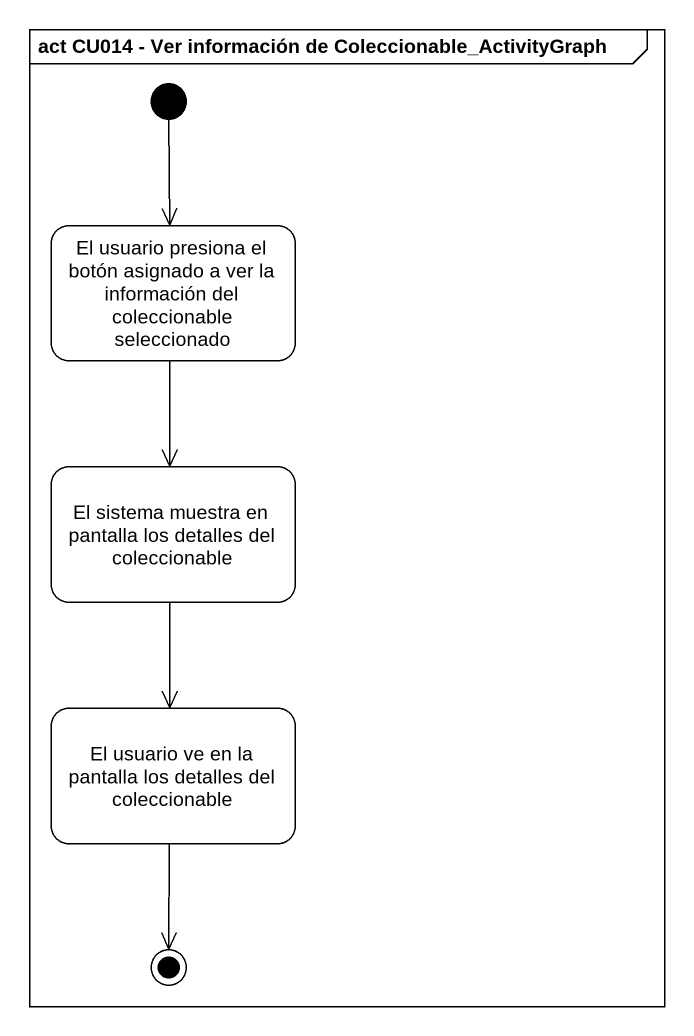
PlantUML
@startuml
mainframe act CU014 - Ver información de Coleccionable_ActivityGraph
hide empty description
state "El usuario presiona el botón asignado a ver la información del coleccionable seleccionado" as El_usuario_presiona_el
state "El sistema muestra en pantalla los detalles del coleccionable" as El_sistema_muestra_en
state "El usuario ve en la pantalla los detalles del coleccionable" as El_usuario_ve_en_la
[*] --> El_usuario_presiona_el
El_usuario_presiona_el --> El_sistema_muestra_en
El_sistema_muestra_en --> El_usuario_ve_en_la
El_usuario_ve_en_la --> [*]
@enduml
